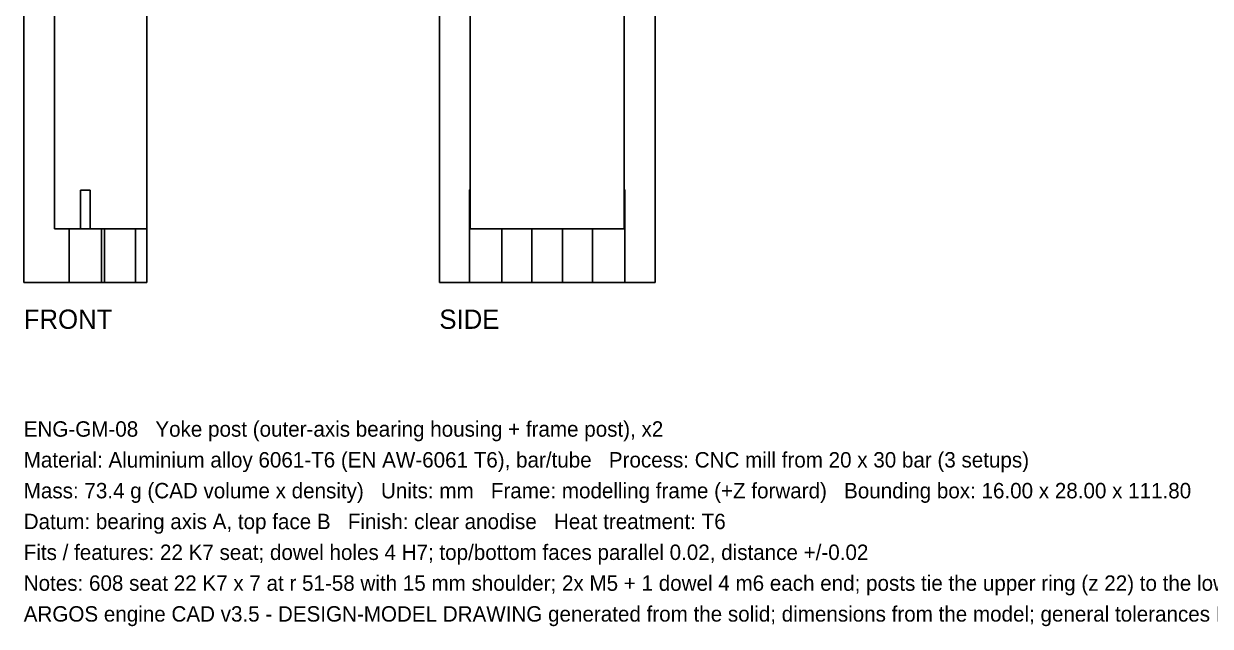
# Model space of a CAD drawing. Header units: millimetres. Extents: x 0 to 258, y -45 to 262.
# Drawn here: x 0 to 154, y -44.6 to 33.6 of the extents above; entities that cross this region are included whole.
import ezdxf

# ---------------------------------------------------------------- set-up
doc = ezdxf.new("R2010")
doc.units = ezdxf.units.MM
for name, color, linetype in [('FRONT_HIDDEN', 8, 'CONTINUOUS'), ('FRONT_VISIBLE', 7, 'Continuous'), ('SIDE_HIDDEN', 8, 'CONTINUOUS'), ('SIDE_VISIBLE', 7, 'Continuous')]:
    doc.layers.add(name, color=color, linetype=linetype)

msp = doc.modelspace()

# ---------------------------------------------------------------- linework, layer by layer
at = {"layer": 'FRONT_HIDDEN'}
for points in [[(0, 0), (0, 111.8)], [(16, 0), (16, 111.8)], [(4, 7), (4, 73.8)], [(4, 7), (4, 73.8)], [(16, 7), (16, 73.8)], [(16, 7), (16, 73.8)], [(7.36, 12), (7.42, 12), (7.47, 12), (7.53, 12), (7.58, 12), (7.64, 12), (7.69, 12), (7.75, 12), (7.81, 12), (7.86, 12), (7.92, 12), (7.97, 12), (8.03, 12), (8.08, 12), (8.14, 12), (8.19, 12), (8.25, 12), (8.31, 12), (8.36, 12), (8.42, 12), (8.47, 12), (8.53, 12), (8.58, 12), (8.64, 12)], [(7.36, 7), (7.36, 12)], [(8.64, 12), (8.58, 12), (8.53, 12), (8.47, 12), (8.42, 12), (8.36, 12), (8.31, 12), (8.25, 12), (8.19, 12), (8.14, 12), (8.08, 12), (8.03, 12), (7.97, 12), (7.92, 12), (7.86, 12), (7.81, 12), (7.75, 12), (7.69, 12), (7.64, 12), (7.58, 12), (7.53, 12), (7.47, 12), (7.42, 12), (7.36, 12)], [(7.36, 7), (7.36, 12)], [(7.36, 12), (8.64, 12)], [(7.36, 12), (8.64, 12)], [(8.64, 7), (8.64, 12)], [(8.64, 7), (8.64, 12)], [(4, 7), (7.36, 7)], [(4, 7), (7.36, 7)], [(10.1, 7), (9.92, 7), (9.73, 7), (9.55, 7), (9.37, 7), (9.19, 7), (9, 7), (8.82, 7), (8.64, 7), (8.46, 7), (8.27, 7), (8.09, 7), (7.91, 7), (7.73, 7), (7.54, 7), (7.36, 7), (7.18, 7), (7, 7), (6.81, 7), (6.63, 7), (6.45, 7), (6.27, 7), (6.08, 7), (5.9, 7)], [(5.9, 7), (5.96, 7), (6.03, 7), (6.09, 7), (6.15, 7), (6.22, 7), (6.28, 7), (6.34, 7), (6.41, 7), (6.47, 7), (6.53, 7), (6.6, 7), (6.66, 7), (6.73, 7), (6.79, 7), (6.85, 7), (6.92, 7), (6.98, 7), (7.04, 7), (7.11, 7), (7.17, 7), (7.23, 7), (7.3, 7), (7.36, 7)], [(7.36, 7), (7.3, 7), (7.23, 7), (7.17, 7), (7.11, 7), (7.04, 7), (6.98, 7), (6.92, 7), (6.85, 7), (6.79, 7), (6.73, 7), (6.66, 7), (6.6, 7), (6.53, 7), (6.47, 7), (6.41, 7), (6.34, 7), (6.28, 7), (6.22, 7), (6.15, 7), (6.09, 7), (6.03, 7), (5.96, 7), (5.9, 7)], [(5.9, 7), (6.08, 7), (6.27, 7), (6.45, 7), (6.63, 7), (6.81, 7), (7, 7), (7.18, 7), (7.36, 7), (7.54, 7), (7.73, 7), (7.91, 7), (8.09, 7), (8.27, 7), (8.46, 7), (8.64, 7), (8.82, 7), (9, 7), (9.19, 7), (9.37, 7), (9.55, 7), (9.73, 7), (9.92, 7), (10.1, 7)], [(5.9, 0), (5.9, 7)], [(5.9, 0), (5.9, 7)], [(8.64, 7), (8.7, 7), (8.77, 7), (8.83, 7), (8.89, 7), (8.96, 7), (9.02, 7), (9.08, 7), (9.15, 7), (9.21, 7), (9.27, 7), (9.34, 7), (9.4, 7), (9.47, 7), (9.53, 7), (9.59, 7), (9.66, 7), (9.72, 7), (9.78, 7), (9.85, 7), (9.91, 7), (9.97, 7), (10.04, 7), (10.1, 7)], [(10.1, 7), (10.04, 7), (9.97, 7), (9.91, 7), (9.85, 7), (9.78, 7), (9.72, 7), (9.66, 7), (9.59, 7), (9.53, 7), (9.47, 7), (9.4, 7), (9.34, 7), (9.27, 7), (9.21, 7), (9.15, 7), (9.08, 7), (9.02, 7), (8.96, 7), (8.89, 7), (8.83, 7), (8.77, 7), (8.7, 7), (8.64, 7)], [(8.64, 7), (16, 7)], [(8.64, 7), (16, 7)], [(10.1, 0), (10.1, 7)], [(10.1, 0), (10.1, 7)], [(14.5, 7), (14.33, 7), (14.15, 7), (13.98, 7), (13.8, 7), (13.63, 7), (13.46, 7), (13.28, 7), (13.11, 7), (12.93, 7), (12.76, 7), (12.59, 7), (12.41, 7), (12.24, 7), (12.07, 7), (11.89, 7), (11.72, 7), (11.54, 7), (11.37, 7), (11.2, 7), (11.02, 7), (10.85, 7), (10.67, 7), (10.5, 7)], [(10.5, 7), (10.67, 7), (10.85, 7), (11.02, 7), (11.2, 7), (11.37, 7), (11.54, 7), (11.72, 7), (11.89, 7), (12.07, 7), (12.24, 7), (12.41, 7), (12.59, 7), (12.76, 7), (12.93, 7), (13.11, 7), (13.28, 7), (13.46, 7), (13.63, 7), (13.8, 7), (13.98, 7), (14.15, 7), (14.33, 7), (14.5, 7)], [(10.5, 0), (10.5, 7)], [(14.5, 0), (14.5, 7)], [(0, 0), (16, 0)], [(10.1, 0), (9.92, 0), (9.73, 0), (9.55, 0), (9.37, 0), (9.19, 0), (9, 0), (8.82, 0), (8.64, 0), (8.46, 0), (8.27, 0), (8.09, 0), (7.91, 0), (7.73, 0), (7.54, 0), (7.36, 0), (7.18, 0), (7, 0), (6.81, 0), (6.63, 0), (6.45, 0), (6.27, 0), (6.08, 0), (5.9, 0)], [(5.9, 0), (6.08, 0), (6.27, 0), (6.45, 0), (6.63, 0), (6.81, 0), (7, 0), (7.18, 0), (7.36, 0), (7.54, 0), (7.73, 0), (7.91, 0), (8.09, 0), (8.27, 0), (8.46, 0), (8.64, 0), (8.82, 0), (9, 0), (9.19, 0), (9.37, 0), (9.55, 0), (9.73, 0), (9.92, 0), (10.1, 0)], [(10.1, 0), (9.92, 0), (9.73, 0), (9.55, 0), (9.37, 0), (9.19, 0), (9, 0), (8.82, 0), (8.64, 0), (8.46, 0), (8.27, 0), (8.09, 0), (7.91, 0), (7.73, 0), (7.54, 0), (7.36, 0), (7.18, 0), (7, 0), (6.81, 0), (6.63, 0), (6.45, 0), (6.27, 0), (6.08, 0), (5.9, 0)], [(5.9, 0), (6.08, 0), (6.27, 0), (6.45, 0), (6.63, 0), (6.81, 0), (7, 0), (7.18, 0), (7.36, 0), (7.54, 0), (7.73, 0), (7.91, 0), (8.09, 0), (8.27, 0), (8.46, 0), (8.64, 0), (8.82, 0), (9, 0), (9.19, 0), (9.37, 0), (9.55, 0), (9.73, 0), (9.92, 0), (10.1, 0)], [(14.5, 0), (14.33, 0), (14.15, 0), (13.98, 0), (13.8, 0), (13.63, 0), (13.46, 0), (13.28, 0), (13.11, 0), (12.93, 0), (12.76, 0), (12.59, 0), (12.41, 0), (12.24, 0), (12.07, 0), (11.89, 0), (11.72, 0), (11.54, 0), (11.37, 0), (11.2, 0), (11.02, 0), (10.85, 0), (10.67, 0), (10.5, 0)], [(10.5, 0), (10.67, 0), (10.85, 0), (11.02, 0), (11.2, 0), (11.37, 0), (11.54, 0), (11.72, 0), (11.89, 0), (12.07, 0), (12.24, 0), (12.41, 0), (12.59, 0), (12.76, 0), (12.93, 0), (13.11, 0), (13.28, 0), (13.46, 0), (13.63, 0), (13.8, 0), (13.98, 0), (14.15, 0), (14.33, 0), (14.5, 0)]]:
    msp.add_lwpolyline(points, dxfattribs=at)
at = {"layer": 'FRONT_VISIBLE'}
for points in [[(0, 0), (0, 111.8)], [(16, 0), (16, 111.8)], [(0, 0), (16, 0)]]:
    msp.add_lwpolyline(points, dxfattribs=at)
at = {"layer": 'SIDE_HIDDEN'}
for points in [[(53.95, 0), (53.95, 111.8)], [(81.95, 0), (81.95, 111.8)], [(57.95, 12), (57.95, 12), (57.94, 12), (57.94, 12), (57.93, 12), (57.93, 12), (57.92, 12), (57.92, 12), (57.92, 12), (57.91, 12), (57.91, 12), (57.9, 12), (57.9, 12), (57.89, 12), (57.89, 12), (57.88, 12), (57.88, 12), (57.88, 12), (57.87, 12), (57.87, 12), (57.86, 12), (57.86, 12), (57.85, 12), (57.85, 12)], [(57.85, 12), (57.85, 12), (57.86, 12), (57.86, 12), (57.87, 12), (57.87, 12), (57.88, 12), (57.88, 12), (57.88, 12), (57.89, 12), (57.89, 12), (57.9, 12), (57.9, 12), (57.91, 12), (57.91, 12), (57.92, 12), (57.92, 12), (57.92, 12), (57.93, 12), (57.93, 12), (57.94, 12), (57.94, 12), (57.95, 12), (57.95, 12)], [(57.85, 0), (57.85, 12)], [(57.95, 7), (57.95, 12)], [(57.95, 7), (57.95, 12)], [(57.95, 7), (57.95, 12)], [(77.95, 12), (77.95, 12), (77.96, 12), (77.96, 12), (77.97, 12), (77.97, 12), (77.98, 12), (77.98, 12), (77.98, 12), (77.99, 12), (77.99, 12), (78, 12), (78, 12), (78.01, 12), (78.01, 12), (78.02, 12), (78.02, 12), (78.02, 12), (78.03, 12), (78.03, 12), (78.04, 12), (78.04, 12), (78.05, 12), (78.05, 12)], [(78.05, 12), (78.05, 12), (78.04, 12), (78.04, 12), (78.03, 12), (78.03, 12), (78.02, 12), (78.02, 12), (78.02, 12), (78.01, 12), (78.01, 12), (78, 12), (78, 12), (77.99, 12), (77.99, 12), (77.98, 12), (77.98, 12), (77.98, 12), (77.97, 12), (77.97, 12), (77.96, 12), (77.96, 12), (77.95, 12), (77.95, 12)], [(77.95, 7), (77.95, 12)], [(77.95, 7), (77.95, 12)], [(77.95, 7), (77.95, 12)], [(78.05, 0), (78.05, 12)], [(57.95, 7), (58.04, 7), (58.12, 7), (58.21, 7), (58.3, 7), (58.38, 7), (58.47, 7), (58.56, 7), (58.65, 7), (58.73, 7), (58.82, 7), (58.91, 7), (58.99, 7), (59.08, 7), (59.17, 7), (59.25, 7), (59.34, 7), (59.43, 7), (59.52, 7), (59.6, 7), (59.69, 7), (59.78, 7), (59.86, 7), (59.95, 7)], [(62.05, 7), (61.87, 7), (61.69, 7), (61.52, 7), (61.34, 7), (61.16, 7), (60.98, 7), (60.8, 7), (60.62, 7), (60.45, 7), (60.27, 7), (60.09, 7), (59.91, 7), (59.73, 7), (59.55, 7), (59.38, 7), (59.2, 7), (59.02, 7), (58.84, 7), (58.66, 7), (58.48, 7), (58.31, 7), (58.13, 7), (57.95, 7)], [(57.95, 7), (62.05, 7)], [(59.95, 7), (60.04, 7), (60.13, 7), (60.22, 7), (60.32, 7), (60.41, 7), (60.5, 7), (60.59, 7), (60.68, 7), (60.77, 7), (60.86, 7), (60.95, 7), (61.05, 7), (61.14, 7), (61.23, 7), (61.32, 7), (61.41, 7), (61.5, 7), (61.59, 7), (61.68, 7), (61.78, 7), (61.87, 7), (61.96, 7), (62.05, 7)], [(62.05, 0), (62.05, 7)], [(69.95, 7), (69.78, 7), (69.6, 7), (69.43, 7), (69.25, 7), (69.08, 7), (68.91, 7), (68.73, 7), (68.56, 7), (68.38, 7), (68.21, 7), (68.04, 7), (67.86, 7), (67.69, 7), (67.52, 7), (67.34, 7), (67.17, 7), (66.99, 7), (66.82, 7), (66.65, 7), (66.47, 7), (66.3, 7), (66.12, 7), (65.95, 7)], [(65.95, 7), (66.04, 7), (66.12, 7), (66.21, 7), (66.3, 7), (66.38, 7), (66.47, 7), (66.56, 7), (66.65, 7), (66.73, 7), (66.82, 7), (66.91, 7), (66.99, 7), (67.08, 7), (67.17, 7), (67.25, 7), (67.34, 7), (67.43, 7), (67.52, 7), (67.6, 7), (67.69, 7), (67.78, 7), (67.86, 7), (67.95, 7)], [(65.95, 7), (69.95, 7)], [(65.95, 0), (65.95, 7)], [(67.95, 7), (68.04, 7), (68.12, 7), (68.21, 7), (68.3, 7), (68.38, 7), (68.47, 7), (68.56, 7), (68.65, 7), (68.73, 7), (68.82, 7), (68.91, 7), (68.99, 7), (69.08, 7), (69.17, 7), (69.25, 7), (69.34, 7), (69.43, 7), (69.52, 7), (69.6, 7), (69.69, 7), (69.78, 7), (69.86, 7), (69.95, 7)], [(69.95, 0), (69.95, 7)], [(77.95, 7), (77.77, 7), (77.59, 7), (77.42, 7), (77.24, 7), (77.06, 7), (76.88, 7), (76.7, 7), (76.52, 7), (76.35, 7), (76.17, 7), (75.99, 7), (75.81, 7), (75.63, 7), (75.45, 7), (75.28, 7), (75.1, 7), (74.92, 7), (74.74, 7), (74.56, 7), (74.38, 7), (74.21, 7), (74.03, 7), (73.85, 7)], [(73.85, 7), (73.94, 7), (74.03, 7), (74.12, 7), (74.22, 7), (74.31, 7), (74.4, 7), (74.49, 7), (74.58, 7), (74.67, 7), (74.76, 7), (74.85, 7), (74.95, 7), (75.04, 7), (75.13, 7), (75.22, 7), (75.31, 7), (75.4, 7), (75.49, 7), (75.58, 7), (75.68, 7), (75.77, 7), (75.86, 7), (75.95, 7)], [(73.85, 7), (77.95, 7)], [(73.85, 0), (73.85, 7)], [(75.95, 7), (76.04, 7), (76.12, 7), (76.21, 7), (76.3, 7), (76.38, 7), (76.47, 7), (76.56, 7), (76.65, 7), (76.73, 7), (76.82, 7), (76.91, 7), (76.99, 7), (77.08, 7), (77.17, 7), (77.25, 7), (77.34, 7), (77.43, 7), (77.52, 7), (77.6, 7), (77.69, 7), (77.78, 7), (77.86, 7), (77.95, 7)], [(53.95, 0), (81.95, 0)], [(62.05, 0), (61.87, 0), (61.68, 0), (61.5, 0), (61.32, 0), (61.14, 0), (60.95, 0), (60.77, 0), (60.59, 0), (60.41, 0), (60.22, 0), (60.04, 0), (59.86, 0), (59.68, 0), (59.49, 0), (59.31, 0), (59.13, 0), (58.95, 0), (58.76, 0), (58.58, 0), (58.4, 0), (58.22, 0), (58.03, 0), (57.85, 0)], [(57.85, 0), (57.94, 0), (58.03, 0), (58.12, 0), (58.22, 0), (58.31, 0), (58.4, 0), (58.49, 0), (58.58, 0), (58.67, 0), (58.76, 0), (58.85, 0), (58.95, 0), (59.04, 0), (59.13, 0), (59.22, 0), (59.31, 0), (59.4, 0), (59.49, 0), (59.58, 0), (59.68, 0), (59.77, 0), (59.86, 0), (59.95, 0)], [(59.95, 0), (60.04, 0), (60.13, 0), (60.22, 0), (60.32, 0), (60.41, 0), (60.5, 0), (60.59, 0), (60.68, 0), (60.77, 0), (60.86, 0), (60.95, 0), (61.05, 0), (61.14, 0), (61.23, 0), (61.32, 0), (61.41, 0), (61.5, 0), (61.59, 0), (61.68, 0), (61.78, 0), (61.87, 0), (61.96, 0), (62.05, 0)], [(69.95, 0), (69.78, 0), (69.6, 0), (69.43, 0), (69.25, 0), (69.08, 0), (68.91, 0), (68.73, 0), (68.56, 0), (68.38, 0), (68.21, 0), (68.04, 0), (67.86, 0), (67.69, 0), (67.52, 0), (67.34, 0), (67.17, 0), (66.99, 0), (66.82, 0), (66.65, 0), (66.47, 0), (66.3, 0), (66.12, 0), (65.95, 0)], [(65.95, 0), (66.04, 0), (66.12, 0), (66.21, 0), (66.3, 0), (66.38, 0), (66.47, 0), (66.56, 0), (66.65, 0), (66.73, 0), (66.82, 0), (66.91, 0), (66.99, 0), (67.08, 0), (67.17, 0), (67.25, 0), (67.34, 0), (67.43, 0), (67.52, 0), (67.6, 0), (67.69, 0), (67.78, 0), (67.86, 0), (67.95, 0)], [(67.95, 0), (68.04, 0), (68.12, 0), (68.21, 0), (68.3, 0), (68.38, 0), (68.47, 0), (68.56, 0), (68.65, 0), (68.73, 0), (68.82, 0), (68.91, 0), (68.99, 0), (69.08, 0), (69.17, 0), (69.25, 0), (69.34, 0), (69.43, 0), (69.52, 0), (69.6, 0), (69.69, 0), (69.78, 0), (69.86, 0), (69.95, 0)], [(78.05, 0), (77.87, 0), (77.68, 0), (77.5, 0), (77.32, 0), (77.14, 0), (76.95, 0), (76.77, 0), (76.59, 0), (76.41, 0), (76.22, 0), (76.04, 0), (75.86, 0), (75.68, 0), (75.49, 0), (75.31, 0), (75.13, 0), (74.95, 0), (74.76, 0), (74.58, 0), (74.4, 0), (74.22, 0), (74.03, 0), (73.85, 0)], [(73.85, 0), (73.94, 0), (74.03, 0), (74.12, 0), (74.22, 0), (74.31, 0), (74.4, 0), (74.49, 0), (74.58, 0), (74.67, 0), (74.76, 0), (74.85, 0), (74.95, 0), (75.04, 0), (75.13, 0), (75.22, 0), (75.31, 0), (75.4, 0), (75.49, 0), (75.58, 0), (75.68, 0), (75.77, 0), (75.86, 0), (75.95, 0)], [(75.95, 0), (76.04, 0), (76.13, 0), (76.22, 0), (76.32, 0), (76.41, 0), (76.5, 0), (76.59, 0), (76.68, 0), (76.77, 0), (76.86, 0), (76.95, 0), (77.05, 0), (77.14, 0), (77.23, 0), (77.32, 0), (77.41, 0), (77.5, 0), (77.59, 0), (77.68, 0), (77.78, 0), (77.87, 0), (77.96, 0), (78.05, 0)]]:
    msp.add_lwpolyline(points, dxfattribs=at)
at = {"layer": 'SIDE_VISIBLE'}
for points in [[(53.95, 0), (53.95, 111.8)], [(81.95, 0), (81.95, 111.8)], [(57.95, 7), (57.95, 73.8)], [(57.95, 12), (57.95, 73.8)], [(77.95, 7), (77.95, 73.8)], [(77.95, 12), (77.95, 73.8)], [(77.95, 7), (57.95, 7)], [(62.05, 7), (65.95, 7)], [(69.95, 7), (73.85, 7)], [(53.95, 0), (81.95, 0)]]:
    msp.add_lwpolyline(points, dxfattribs=at)

# ---------------------------------------------------------------- texts
for s, p in [('ENG-GM-08   Yoke post (outer-axis bearing housing + frame post), x2', (0, -20)), ('Material: Aluminium alloy 6061-T6 (EN AW-6061 T6), bar/tube   Process: CNC mill from 20 x 30 bar (3 setups)', (0, -24)), ('Mass: 73.4 g (CAD volume x density)   Units: mm   Frame: modelling frame (+Z forward)   Bounding box: 16.00 x 28.00 x 111.80', (0, -28)), ('Datum: bearing axis A, top face B   Finish: clear anodise   Heat treatment: T6', (0, -32)), ('Fits / features: 22 K7 seat; dowel holes 4 H7; top/bottom faces parallel 0.02, distance +/-0.02', (0, -36)), ('Notes: 608 seat 22 K7 x 7 at r 51-58 with 15 mm shoulder; 2x M5 + 1 dowel 4 m6 each end; posts tie the upper ring (z 22) to the lower ring (z -89.8); inner face r 50', (0, -40)), ('ARGOS engine CAD v3.5 - DESIGN-MODEL DRAWING generated from the solid; dimensions from the model; general tolerances ISO 2768-m unless a fit is listed; NOT released for fabrication (Mechanical, 2026-10-13)', (0, -44))]:
    msp.add_text(s, height=2).set_placement(p)
at = {"layer": 'FRONT_VISIBLE'}
msp.add_text('FRONT', height=2.5, dxfattribs=at).set_placement((0, -6))
at = {"layer": 'SIDE_VISIBLE'}
msp.add_text('SIDE', height=2.5, dxfattribs=at).set_placement((53.95, -6))

doc.saveas('drawing.dxf')
